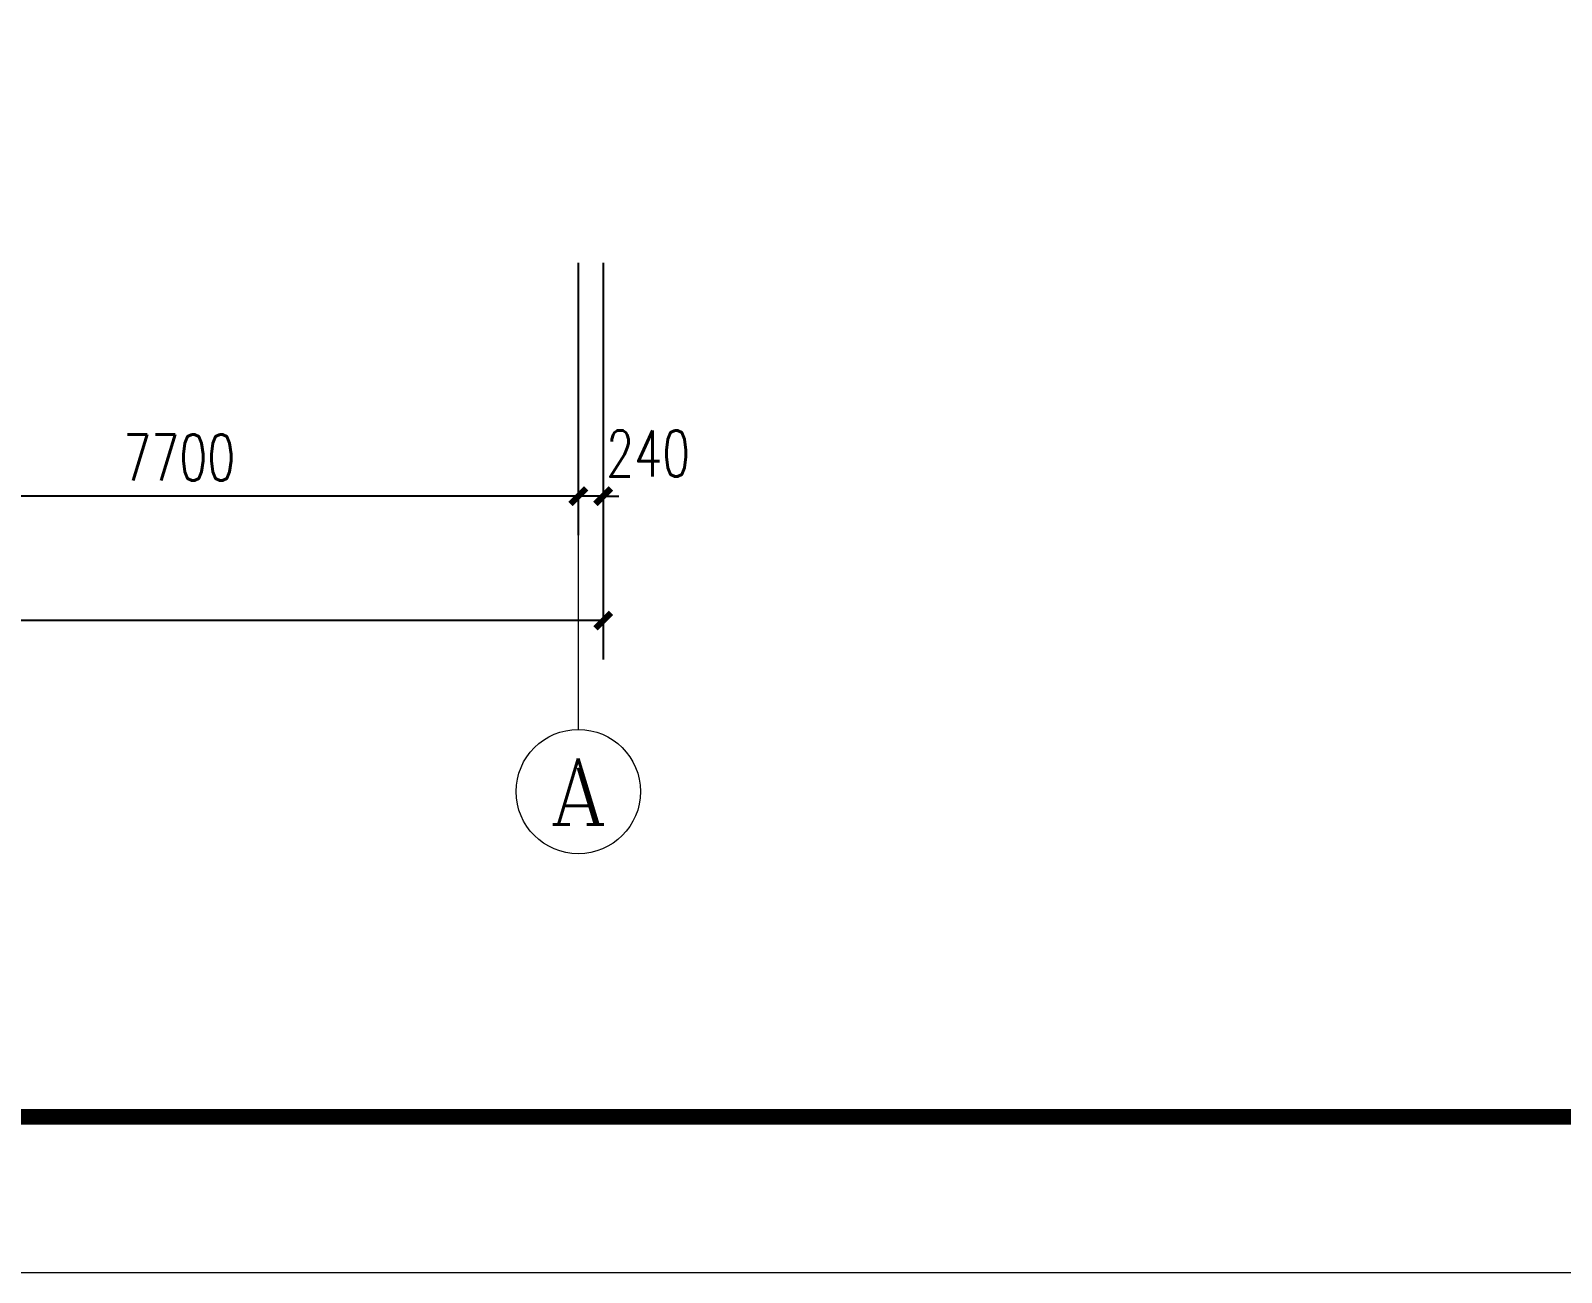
# Model space of a CAD drawing. Header units: inches. Extents: x -3272461 to -2504170, y 403793 to 1071042.
# Drawn here: x -2679532 to -2664763, y 565131 to 577110 of the extents above; entities that cross this region are included whole.
import ezdxf

# ---------------------------------------------------------------- set-up
doc = ezdxf.new("R2010")
doc.units = ezdxf.units.IN
doc.header["$LTSCALE"] = 1000
doc.header["$MEASUREMENT"] = 0
doc.layers.get('0').update_dxf_attribs({"lineweight": 18})
doc.layers.add('AXIS', color=30, linetype='Continuous', lineweight=18)
doc.layers.add('PUB_TITLE', color=153, linetype='Continuous', lineweight=18)
doc.styles.add('_TCH_AXIS', font='complex.shx', dxfattribs={"bigfont": 'gbcbig.shx'})
doc.styles.add('_TCH_DIM_T3', font='simplex.shx', dxfattribs={"width": 0.705882, "bigfont": 'gbcbig.shx'})
doc.dimstyles.new('_TCH_ARCH&&150', dxfattribs={"dimtxt": 446.25, "dimasz": 150, "dimexe": 375, "dimexo": 450, "dimgap": 150, "dimtad": 1, "dimdec": 0, "dimzin": 0, "dimdsep": 46, "dimtxsty": '_TCH_DIM_T3', "dimblk": 'ARCHTICK', "dimcen": 0.09, "dimdle": 300, "dimclrt": 7, "dimazin": 2, "dimtfac": 1, "dimtdec": 0, "dimtix": 1, "dimtmove": 2, "dimatfit": 3, "dimfxl": 1, "dimtolj": 1, "dimarcsym": 0})

# ---------------------------------------------------------------- blocks, each defined once
blk = doc.blocks.new('_ArchTick_0')
at = {"color": 0, "linetype": 'ByBlock'}
blk.add_lwpolyline([(-0.5, -0.5, 0.4, 0.4, 0), (0.5, 0.5, 0.4, 0.4, 0)], format="xyseb", dxfattribs=at)
blk = doc.blocks.new('*X374')
at = {"layer": 'AXIS', "color": 0, "lineweight": -2}
for p, q in [((-2743788, 574869), (-2743788, 571044)), ((-2674008, 574869), (-2674008, 571044)), ((-2674008, 571419), (-2743788, 571419))]:
    blk.add_line(p, q, dxfattribs=at)
at = {"layer": 'AXIS', "color": 0, "lineweight": -2, "xscale": 150, "yscale": 150, "zscale": 150, "rotation": 180}
blk.add_blockref('_ArchTick_0', (-2743788, 571419), dxfattribs=at)
at = {"layer": 'AXIS', "color": 0, "lineweight": -2, "xscale": 150, "yscale": 150, "zscale": 150}
blk.add_blockref('_ArchTick_0', (-2674008, 571419), dxfattribs=at)
at = {"layer": 'AXIS', "color": 7, "insert": (-2708898, 571792), "char_height": 446.2, "width": 2115, "attachment_point": 5, "style": '_TCH_DIM_T3'}
blk.add_mtext('69780', dxfattribs=at)
blk = doc.blocks.new('_ARCHTICK')
at = {"color": 0, "linetype": 'ByBlock', "const_width": 0.4}
blk.add_lwpolyline([(-0.5, -0.5), (0.5, 0.5)], dxfattribs=at)
blk = doc.blocks.new('*X375')
at = {"layer": 'AXIS', "color": 0, "lineweight": -2}
for p, q in [((-2674248, 574869), (-2674248, 572244)), ((-2674008, 574869), (-2674008, 572244)), ((-2674248, 572619), (-2674398, 572619)), ((-2674008, 572619), (-2674248, 572619)), ((-2674008, 572619), (-2673858, 572619))]:
    blk.add_line(p, q, dxfattribs=at)
at = {"layer": 'AXIS', "color": 0, "lineweight": -2, "xscale": 150, "yscale": 150, "zscale": 150}
blk.add_blockref('_ArchTick_0', (-2674248, 572619), dxfattribs=at)
at = {"layer": 'AXIS', "color": 0, "lineweight": -2, "xscale": 150, "yscale": 150, "zscale": 150, "rotation": 180}
blk.add_blockref('_ArchTick_0', (-2674008, 572619), dxfattribs=at)
at = {"layer": 'AXIS', "color": 7, "insert": (-2673574, 573031), "char_height": 446.2, "width": 1215, "attachment_point": 5, "style": '_TCH_DIM_T3'}
blk.add_mtext('240', dxfattribs=at)
blk = doc.blocks.new('*X376')
at = {"layer": 'AXIS', "color": 0, "lineweight": -2}
for p, q in [((-2681948, 574869), (-2681948, 572244)), ((-2674248, 574869), (-2674248, 572244)), ((-2674248, 572619), (-2681948, 572619))]:
    blk.add_line(p, q, dxfattribs=at)
at = {"layer": 'AXIS', "color": 0, "lineweight": -2, "xscale": 150, "yscale": 150, "zscale": 150, "rotation": 180}
blk.add_blockref('_ArchTick_0', (-2681948, 572619), dxfattribs=at)
at = {"layer": 'AXIS', "color": 0, "lineweight": -2, "xscale": 150, "yscale": 150, "zscale": 150}
blk.add_blockref('_ArchTick_0', (-2674248, 572619), dxfattribs=at)
at = {"layer": 'AXIS', "color": 7, "insert": (-2678098, 572992), "char_height": 446.2, "width": 1665, "attachment_point": 5, "style": '_TCH_DIM_T3'}
blk.add_mtext('7700', dxfattribs=at)

msp = doc.modelspace()

# ---------------------------------------------------------------- linework, layer by layer
at = {"layer": 'AXIS'}
msp.add_line((-2674247.8, 574868.9), (-2674247.8, 570368.9), dxfattribs=at)
msp.add_circle((-2674247.8, 569768.9), 600, dxfattribs=at)
at = {"layer": 'PUB_TITLE'}
msp.add_lwpolyline([(-2649994.3, 565130.6), (-2649994.3, 628130.6), (-2761444.3, 628130.6), (-2761444.3, 565130.6)], close=True, dxfattribs=at)
msp.add_lwpolyline([(-2651494.3, 566630.6, 150, 150, 0), (-2651494.3, 626630.6, 150, 150, 0), (-2757694.3, 626630.6, 150, 150, 0), (-2757694.3, 566630.6, 150, 150, 0)], format="xyseb", close=True, dxfattribs=at)

# ---------------------------------------------------------------- texts
at = {"layer": 'AXIS', "color": 7, "style": '_TCH_AXIS'}
msp.add_text('A', height=637.8, dxfattribs=at).set_placement((-2674521.1, 569450))

# ---------------------------------------------------------------- dimensions: what is measured, and where the dimension line sits
at = {"layer": 'AXIS'}
for base, p1, p2, picture, middle in [((-2743787.8, 571418.9), (-2674007.8, 576368.9), (-2743787.8, 576368.9), '*X374', (-2708897.8, 571792)), ((-2681947.8, 572618.9), (-2674247.8, 576368.9), (-2681947.8, 576368.9), '*X376', (-2678097.8, 572992))]:
    dim = msp.add_linear_dim(base=base, p1=p1, p2=p2, angle=180, dimstyle='_TCH_ARCH&&150', override={"dimexo": 1500, "dimsah": 1, "dimtzin": 0}, dxfattribs=at)
    dim.commit()
    dim.dimension.update_dxf_attribs({"geometry": picture, "text_midpoint": middle})
dim = msp.add_linear_dim(base=(-2674247.8, 572618.9), p1=(-2674007.8, 576368.9), p2=(-2674247.8, 576368.9), angle=180, dimstyle='_TCH_ARCH&&150', override={"dimexo": 1500, "dimsah": 1, "dimtzin": 0}, dxfattribs=at)
dim.commit()
dim.dimension.update_dxf_attribs({"geometry": '*X375', "text_midpoint": (-2673574.3, 573031.4), "dimtype": 160})

doc.saveas('drawing.dxf')
